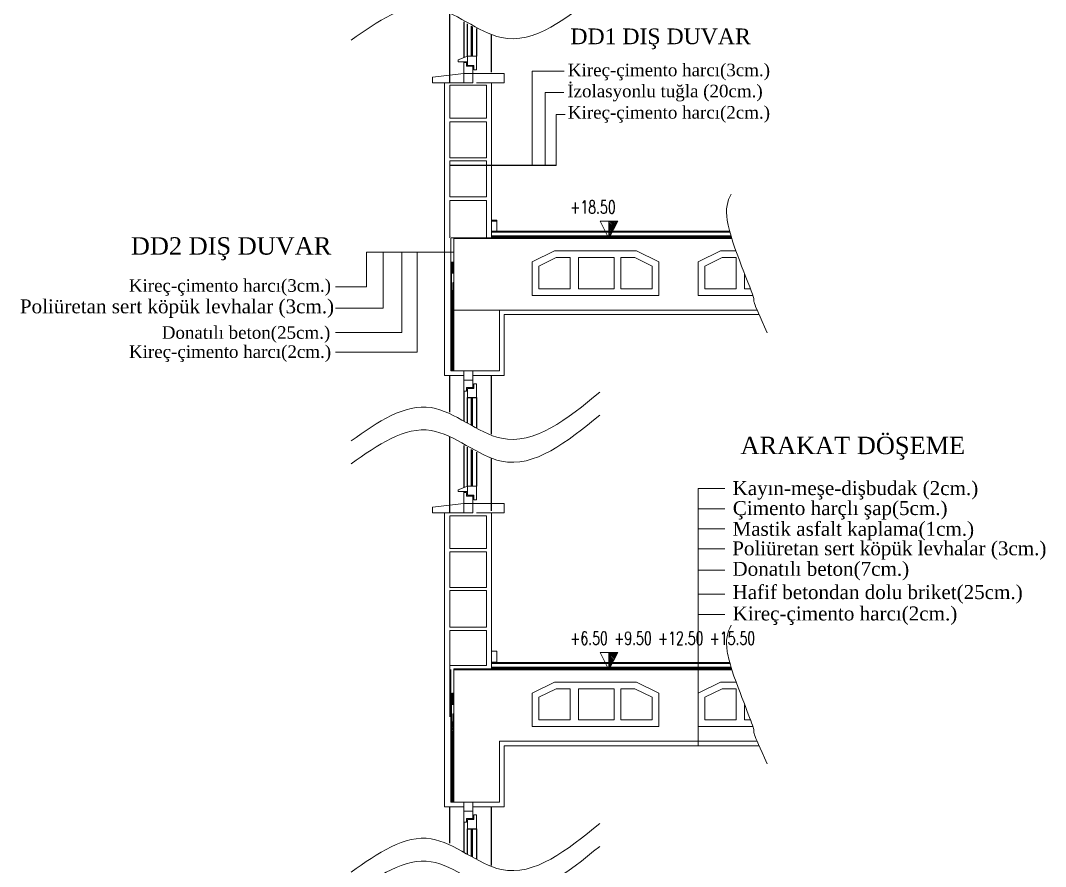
# Model space of a CAD drawing. Header units: millimetres. Extents: x -16104 to 67872, y -88009 to 12107.
# Drawn here: x 66362 to 67097, y 10292 to 10898 of the extents above; entities that cross this region are included whole.
import ezdxf
from ezdxf.enums import TextEntityAlignment as Align

# ---------------------------------------------------------------- set-up
doc = ezdxf.new("R2010")
doc.units = ezdxf.units.MM
doc.layers.get('0').update_dxf_attribs({"color": 241})
for name, color, linetype, lineweight in [('DOĞRAMA', 2, 'Continuous', 5), ('doşeme', 5, 'Continuous', 18), ('kolon', 1, 'Continuous', 5), ('SEMBOL', 21, 'Continuous', 5), ('SIVA', 30, 'Continuous', 5)]:
    doc.layers.add(name, color=color, linetype=linetype, lineweight=lineweight)
doc.styles.add('KOT', font='ROMANS.shx', dxfattribs={"width": 0.7})
doc.styles.add('ÖLÇÜ', font='times.ttf', dxfattribs={"height": 15})

# ---------------------------------------------------------------- blocks, each defined once
blk = doc.blocks.new('*X25')
at = {"color": 0}
for p, q in [((689.511, 500.978), (689.532, 501)), ((689.54, 500.92), (689.621, 501)), ((689.57, 500.861), (689.709, 501)), ((689.599, 500.802), (689.798, 501)), ((689.629, 500.743), (689.886, 501)), ((689.658, 500.684), (689.974, 501)), ((689.688, 500.625), (690, 500.937)), ((689.717, 500.566), (690, 500.849)), ((689.746, 500.507), (690, 500.761)), ((689.776, 500.448), (690, 500.672)), ((689.805, 500.389), (690, 500.584)), ((689.835, 500.33), (690, 500.495)), ((689.864, 500.271), (690, 500.407)), ((689.894, 500.212), (690, 500.319)), ((689.923, 500.153), (690, 500.23)), ((689.953, 500.095), (690, 500.142)), ((689.982, 500.036), (690, 500.053))]:
    blk.add_line(p, q, dxfattribs=at)
blk = doc.blocks.new('KOTBLK07')
for p, q in [((0, 0), (-0.5, 1)), ((-0.5, 1), (0.5, 1)), ((0, 0), (0, 1)), ((0.5, 1), (0, 0)), ((0, 0), (3, 0))]:
    blk.add_line(p, q)
blk.add_blockref('*X25', (-690, -500))
at = {"color": 7, "style": 'KOT'}
blk.add_attdef('TEMIZ', text='', height=1, dxfattribs=at).set_placement((0, 1.218), align=Align.BOTTOM_LEFT)
blk = doc.blocks.new('A$C218D7482')
at = {"layer": 'SEMBOL'}
for p, q in [((0, 15), (10, 20)), ((10, 20), (46.69, 20)), ((56.69, 15), (46.69, 20)), ((0, 0), (0, 15)), ((10.71, 17), (3, 13.15)), ((17, 17), (10.71, 17)), ((17, 3), (17, 17)), ((20.74, 17), (36.69, 17)), ((20.74, 3), (20.74, 17)), ((36.69, 17), (36.69, 3)), ((45.98, 17), (39.69, 17)), ((39.69, 17), (39.69, 3)), ((39.69, 17), (39.69, 3)), ((53.69, 13.15), (45.98, 17)), ((56.69, 0), (56.69, 15)), ((3, 13.15), (3, 3)), ((53.69, 3), (53.69, 13.15)), ((0, 0), (56.69, 0)), ((3, 3), (17, 3)), ((36.69, 3), (20.74, 3)), ((39.69, 3), (53.69, 3))]:
    blk.add_line(p, q, dxfattribs=at)

msp = doc.modelspace()

# ---------------------------------------------------------------- linework, layer by layer
at = {"color": 0, "ltscale": 5}
for p, q in [((66669.97, 10853.71), (66669.97, 10903.89)), ((66682.46, 10872.77), (66682.46, 10896.01)), ((66685.49, 10872.77), (66685.49, 10894.4)), ((66686.01, 10872.77), (66686.01, 10894.12)), ((66689.04, 10892.57), (66689.04, 10872.77)), ((66699.66, 10861.21), (66699.66, 10887.99)), ((66669.97, 10617.53), (66669.97, 10643.78)), ((66699.66, 10601.71), (66699.66, 10643.78)), ((66679.83, 10632.61), (66679.83, 10611.15)), ((66685.49, 10608.11), (66685.49, 10628)), ((66686.01, 10607.84), (66686.01, 10628)), ((66669.97, 10545.61), (66669.97, 10600.1)), ((66682.46, 10564.47), (66682.46, 10592.29)), ((66685.49, 10564.47), (66685.49, 10590.68)), ((66686.01, 10564.47), (66686.01, 10590.4)), ((66689.04, 10588.85), (66689.04, 10564.47)), ((66699.66, 10546.8), (66699.66, 10584.27)), ((66669.97, 10308.32), (66669.97, 10334.57)), ((66699.66, 10292.5), (66699.66, 10334.57)), ((66679.83, 10323.4), (66679.83, 10301.94)), ((66685.49, 10298.9), (66685.49, 10318.79)), ((66686.01, 10298.63), (66686.01, 10318.79))]:
    msp.add_line(p, q, dxfattribs=at)
msp.add_line((66746.13, 10794.47), (66669.97, 10794.47))
for points in [[(66679.83, 10897.43), (66679.83, 10871.72)], [(66682.46, 10609.73), (66682.46, 10628), (66689.04, 10628), (66689.04, 10606.29)], [(66679.83, 10593.71), (66679.83, 10563.42)], [(66682.46, 10300.52), (66682.46, 10318.79), (66689.04, 10318.79), (66689.04, 10297.08)]]:
    msp.add_lwpolyline(points, dxfattribs=at)
at = {"layer": 'DOĞRAMA', "color": 3, "ltscale": 0.02}
for p, q in [((66675.89, 10870.14), (66682.46, 10872.77)), ((66675.89, 10868.83), (66675.89, 10870.14)), ((66682.46, 10868.83), (66675.89, 10868.83)), ((66679.83, 10868.17), (66679.83, 10860.28)), ((66681.8, 10868.17), (66679.83, 10868.17)), ((66681.8, 10868.17), (66681.8, 10865.54)), ((66689.04, 10872.77), (66682.46, 10872.77)), ((66682.46, 10866.2), (66682.46, 10872.77)), ((66689.04, 10862.91), (66689.04, 10872.77)), ((66686.41, 10865.54), (66681.8, 10865.54)), ((66687.07, 10866.2), (66682.46, 10866.2)), ((66686.41, 10860.28), (66686.41, 10865.54)), ((66687.07, 10862.91), (66687.07, 10866.2)), ((66689.04, 10862.91), (66687.07, 10862.91)), ((66699.66, 10747.18), (66870.5, 10747.18)), ((66699.66, 10746.52), (66870.68, 10746.52)), ((66699.66, 10743.89), (66871.43, 10743.89)), ((66699.66, 10743.24), (66871.63, 10743.24)), ((66679.83, 10640.5), (66686.41, 10640.5)), ((66686.41, 10640.5), (66686.41, 10635.24)), ((66681.8, 10632.61), (66681.8, 10635.24)), ((66686.41, 10635.24), (66681.8, 10635.24)), ((66682.46, 10634.58), (66682.46, 10628)), ((66687.07, 10634.58), (66682.46, 10634.58)), ((66687.07, 10637.87), (66687.07, 10634.58)), ((66689.04, 10637.87), (66687.07, 10637.87)), ((66689.04, 10637.87), (66689.04, 10628)), ((66681.8, 10632.61), (66679.83, 10632.61)), ((66689.04, 10628), (66682.46, 10628)), ((66675.89, 10561.84), (66682.46, 10564.47)), ((66675.89, 10560.53), (66675.89, 10561.84)), ((66682.46, 10560.53), (66675.89, 10560.53)), ((66679.83, 10559.87), (66679.83, 10551.98)), ((66681.8, 10559.87), (66679.83, 10559.87)), ((66681.8, 10559.87), (66681.8, 10557.24)), ((66689.04, 10564.47), (66682.46, 10564.47)), ((66682.46, 10557.9), (66682.46, 10564.47)), ((66689.04, 10554.61), (66689.04, 10564.47)), ((66686.41, 10557.24), (66681.8, 10557.24)), ((66687.07, 10557.9), (66682.46, 10557.9)), ((66686.41, 10551.98), (66686.41, 10557.24)), ((66687.07, 10554.61), (66687.07, 10557.9)), ((66689.04, 10554.61), (66687.07, 10554.61)), ((66699.66, 10437.97), (66870.5, 10437.97)), ((66699.66, 10437.31), (66870.68, 10437.31)), ((66699.66, 10434.68), (66871.43, 10434.68)), ((66699.66, 10434.03), (66871.63, 10434.03)), ((66679.83, 10331.29), (66686.41, 10331.29)), ((66681.8, 10323.4), (66681.8, 10326.03)), ((66686.41, 10326.03), (66681.8, 10326.03)), ((66682.46, 10325.37), (66682.46, 10318.79)), ((66687.07, 10325.37), (66682.46, 10325.37)), ((66686.41, 10331.29), (66686.41, 10326.03)), ((66687.07, 10328.66), (66687.07, 10325.37)), ((66689.04, 10328.66), (66687.07, 10328.66)), ((66689.04, 10328.66), (66689.04, 10318.79)), ((66681.8, 10323.4), (66679.83, 10323.4)), ((66689.04, 10318.79), (66682.46, 10318.79))]:
    msp.add_line(p, q, dxfattribs=at)
at = {"layer": 'DOĞRAMA', "ltscale": 0.02}
for p, q in [((66679.83, 10868.83), (66679.83, 10868.17)), ((66686.41, 10865.54), (66686.41, 10866.2)), ((66672.63, 10647.07), (66670.66, 10647.07)), ((66686.41, 10634.58), (66686.41, 10635.24)), ((66679.83, 10560.53), (66679.83, 10559.87)), ((66686.41, 10557.24), (66686.41, 10557.9)), ((66672.63, 10337.86), (66670.66, 10337.86)), ((66686.41, 10325.37), (66686.41, 10326.03))]:
    msp.add_line(p, q, dxfattribs=at)
at = {"layer": 'DOĞRAMA', "color": 3, "ltscale": 0.02}
for points in [[(66679.83, 10860.28), (66686.41, 10860.28), (66686.41, 10853.71), (66679.83, 10853.71)], [(66699.66, 10747.18), (66703.6, 10747.18), (66703.6, 10755.07), (66699.66, 10755.07)], [(66699.66, 10746.52), (66703.6, 10746.52), (66703.6, 10754.41), (66699.66, 10754.41)], [(66679.83, 10640.5), (66686.41, 10640.5), (66686.41, 10647.07), (66679.83, 10647.07)], [(66679.83, 10551.98), (66686.41, 10551.98), (66686.41, 10545.41), (66679.83, 10545.41)], [(66699.66, 10438.22), (66703.6, 10438.22), (66703.6, 10446.11), (66699.66, 10446.11)], [(66679.83, 10331.29), (66686.41, 10331.29), (66686.41, 10337.86), (66679.83, 10337.86)]]:
    msp.add_lwpolyline(points, close=True, dxfattribs=at)
for points in [[(66679.83, 10631.95), (66679.83, 10640.5), (66686.41, 10640.5), (66686.41, 10634.58)], [(66679.83, 10322.74), (66679.83, 10331.29), (66686.41, 10331.29), (66686.41, 10325.37)]]:
    msp.add_lwpolyline(points, dxfattribs=at)
at = {"layer": 'DOĞRAMA', "ltscale": 0.02}
for points in [[(66599.2, 10884.27), (66656.42, 10908.08), (66706.81, 10886.1), (66777.36, 10919.07)], [(66599.2, 10596.93), (66656.42, 10620.75), (66706.81, 10598.77), (66777.36, 10631.74)], [(66599.2, 10580.55), (66656.42, 10604.36), (66706.81, 10582.38), (66777.36, 10615.35)], [(66599.2, 10287.72), (66656.42, 10311.54), (66706.81, 10289.56), (66777.36, 10322.53)], [(66599.2, 10271.34), (66656.42, 10295.15), (66706.81, 10273.17), (66777.36, 10306.14)]]:
    msp.add_spline(points, degree=3, dxfattribs=at)
for points in [[(66672.43, 10720.77), (66672.36, 10720.92), (66672.22, 10721.22), (66671.88, 10720.72), (66671.48, 10720.76), (66670.93, 10720.75), (66670.97, 10721.41), (66671.49, 10721.61), (66671.77, 10721.29), (66672.11, 10721.23), (66672.43, 10721.41), (66672.41, 10721.8), (66672.15, 10722.28), (66671.9, 10721.88), (66671.59, 10721.84), (66671.27, 10721.68), (66671.02, 10722.01), (66671.11, 10722.33), (66671.27, 10722.79), (66671.67, 10722.52), (66671.96, 10722.45), (66672.34, 10722.44), (66672.4, 10722.67), (66672.4, 10722.78)], [(66672.45, 10723.28), (66672.38, 10723.42), (66672.24, 10723.73), (66671.9, 10723.23), (66671.5, 10723.26), (66670.95, 10723.25), (66670.99, 10723.91), (66671.51, 10724.12), (66671.79, 10723.79), (66672.13, 10723.74), (66672.45, 10723.92), (66672.43, 10724.3), (66672.17, 10724.79), (66671.92, 10724.39), (66671.62, 10724.35), (66671.29, 10724.18), (66671.04, 10724.51), (66671.14, 10724.83), (66671.29, 10725.3), (66671.69, 10725.02), (66671.98, 10724.95), (66672.36, 10724.95), (66672.42, 10725.17), (66672.43, 10725.28)], [(66672.43, 10700.62), (66672.36, 10700.77), (66672.22, 10717.07), (66671.88, 10700.57), (66671.48, 10700.61), (66670.93, 10700.6), (66670.97, 10717.25), (66671.49, 10717.46), (66671.77, 10717.14), (66672.11, 10717.08), (66672.43, 10717.26), (66672.41, 10717.64), (66672.15, 10718.13), (66671.9, 10717.73), (66671.59, 10717.69), (66671.27, 10717.53), (66671.02, 10717.86), (66671.11, 10718.18), (66671.27, 10718.64), (66671.67, 10718.37), (66671.96, 10718.29), (66672.34, 10718.29), (66672.4, 10718.51), (66672.4, 10718.63)], [(66672.45, 10718.76), (66672.38, 10718.91), (66672.24, 10719.22), (66671.9, 10718.72), (66671.5, 10718.75), (66670.95, 10718.74), (66670.99, 10719.4), (66671.51, 10719.61), (66671.79, 10719.28), (66672.13, 10719.23), (66672.45, 10719.41), (66672.43, 10719.79), (66672.17, 10720.28), (66671.92, 10719.88), (66671.62, 10719.83), (66671.29, 10719.67), (66671.04, 10720), (66671.14, 10720.32), (66671.29, 10720.78), (66671.69, 10720.51), (66671.98, 10720.44), (66672.36, 10720.44), (66672.42, 10720.66), (66672.43, 10720.77)], [(66672.45, 10698.61), (66672.38, 10698.76), (66672.24, 10699.06), (66671.9, 10698.57), (66671.5, 10698.6), (66670.95, 10698.59), (66670.99, 10699.25), (66671.51, 10699.46), (66671.79, 10699.13), (66672.13, 10699.07), (66672.45, 10699.25), (66672.43, 10699.64), (66672.17, 10700.12), (66671.92, 10699.72), (66671.62, 10699.68), (66671.29, 10699.52), (66671.04, 10699.85), (66671.14, 10700.17), (66671.29, 10700.63), (66671.69, 10700.36), (66671.98, 10700.29), (66672.36, 10700.28), (66672.42, 10700.51), (66672.43, 10700.62)], [(66672.43, 10696.05), (66672.36, 10696.2), (66672.22, 10696.5), (66671.88, 10696), (66671.48, 10696.04), (66670.93, 10696.03), (66670.97, 10696.69), (66671.49, 10696.89), (66671.77, 10696.57), (66672.11, 10696.51), (66672.43, 10696.69), (66672.41, 10697.07), (66672.15, 10697.56), (66671.9, 10697.16), (66671.59, 10697.12), (66671.27, 10696.96), (66671.02, 10697.29), (66671.11, 10697.61), (66671.27, 10698.07), (66671.67, 10697.8), (66671.96, 10697.73), (66672.34, 10697.72), (66672.4, 10697.95), (66672.4, 10698.06)], [(66672.43, 10691.9), (66672.36, 10692.04), (66672.22, 10692.35), (66671.88, 10691.85), (66671.48, 10691.88), (66670.93, 10691.88), (66670.97, 10692.53), (66671.49, 10692.74), (66671.77, 10692.42), (66672.11, 10692.36), (66672.43, 10692.54), (66672.41, 10692.92), (66672.15, 10693.41), (66671.9, 10693.01), (66671.59, 10692.97), (66671.27, 10692.81), (66671.02, 10693.14), (66671.11, 10693.45), (66671.27, 10693.92), (66671.67, 10693.65), (66671.96, 10693.57), (66672.34, 10693.57), (66672.4, 10693.79), (66672.4, 10693.9)], [(66672.45, 10694.04), (66672.38, 10694.19), (66672.24, 10694.49), (66671.9, 10694), (66671.5, 10694.03), (66670.95, 10694.02), (66670.99, 10694.68), (66671.51, 10694.89), (66671.79, 10694.56), (66672.13, 10694.5), (66672.45, 10694.69), (66672.43, 10695.07), (66672.17, 10695.56), (66671.92, 10695.15), (66671.62, 10695.11), (66671.29, 10694.95), (66671.04, 10695.28), (66671.14, 10695.6), (66671.29, 10696.06), (66671.69, 10695.79), (66671.98, 10695.72), (66672.36, 10695.71), (66672.42, 10695.94), (66672.43, 10696.05)], [(66672.45, 10689.89), (66672.38, 10690.04), (66672.24, 10690.34), (66671.9, 10689.84), (66671.5, 10689.88), (66670.95, 10689.87), (66670.99, 10690.53), (66671.51, 10690.73), (66671.79, 10690.41), (66672.13, 10690.35), (66672.45, 10690.53), (66672.43, 10690.92), (66672.17, 10691.4), (66671.92, 10691), (66671.62, 10690.96), (66671.29, 10690.8), (66671.04, 10691.13), (66671.14, 10691.45), (66671.29, 10691.91), (66671.69, 10691.64), (66671.98, 10691.57), (66672.36, 10691.56), (66672.42, 10691.79), (66672.43, 10691.9)], [(66672.43, 10687.49), (66672.36, 10687.64), (66672.22, 10687.94), (66671.88, 10687.45), (66671.48, 10687.48), (66670.93, 10687.47), (66670.97, 10688.13), (66671.49, 10688.34), (66671.77, 10688.01), (66672.11, 10687.95), (66672.43, 10688.13), (66672.41, 10688.52), (66672.15, 10689), (66671.9, 10688.6), (66671.59, 10688.56), (66671.27, 10688.4), (66671.02, 10688.73), (66671.11, 10689.05), (66671.27, 10689.51), (66671.67, 10689.24), (66671.96, 10689.17), (66672.34, 10689.16), (66672.4, 10689.39), (66672.4, 10689.5)], [(66672.43, 10683.34), (66672.36, 10683.49), (66672.22, 10683.79), (66671.88, 10683.29), (66671.48, 10683.33), (66670.93, 10683.32), (66670.97, 10683.98), (66671.49, 10684.18), (66671.77, 10683.86), (66672.11, 10683.8), (66672.43, 10683.98), (66672.41, 10684.36), (66672.15, 10684.85), (66671.9, 10684.45), (66671.59, 10684.41), (66671.27, 10684.25), (66671.02, 10684.58), (66671.11, 10684.9), (66671.27, 10685.36), (66671.67, 10685.09), (66671.96, 10685.02), (66672.34, 10685.01), (66672.4, 10685.24), (66672.4, 10685.35)], [(66672.45, 10685.49), (66672.38, 10685.63), (66672.24, 10685.94), (66671.9, 10685.44), (66671.5, 10685.47), (66670.95, 10685.46), (66670.99, 10686.12), (66671.51, 10686.33), (66671.79, 10686), (66672.13, 10685.95), (66672.45, 10686.13), (66672.43, 10686.51), (66672.17, 10687), (66671.92, 10686.6), (66671.62, 10686.56), (66671.29, 10686.39), (66671.04, 10686.72), (66671.14, 10687.04), (66671.29, 10687.51), (66671.69, 10687.23), (66671.98, 10687.16), (66672.36, 10687.16), (66672.42, 10687.38), (66672.43, 10687.49)], [(66672.43, 10678.9), (66672.36, 10679.05), (66672.22, 10679.35), (66671.88, 10678.85), (66671.48, 10678.89), (66670.93, 10678.88), (66670.97, 10679.54), (66671.49, 10679.74), (66671.77, 10679.42), (66672.11, 10679.36), (66672.43, 10679.54), (66672.41, 10679.93), (66672.15, 10680.41), (66671.9, 10680.01), (66671.59, 10679.97), (66671.27, 10679.81), (66671.02, 10680.14), (66671.11, 10680.46), (66671.27, 10680.92), (66671.67, 10680.65), (66671.96, 10680.58), (66672.34, 10680.57), (66672.4, 10680.8), (66672.4, 10680.91)], [(66672.45, 10681.33), (66672.38, 10681.48), (66672.24, 10681.78), (66671.9, 10681.29), (66671.5, 10681.32), (66670.95, 10681.31), (66670.99, 10681.97), (66671.51, 10682.18), (66671.79, 10681.85), (66672.13, 10681.79), (66672.45, 10681.97), (66672.43, 10682.36), (66672.17, 10682.85), (66671.92, 10682.44), (66671.62, 10682.4), (66671.29, 10682.24), (66671.04, 10682.57), (66671.14, 10682.89), (66671.29, 10683.35), (66671.69, 10683.08), (66671.98, 10683.01), (66672.36, 10683), (66672.42, 10683.23), (66672.43, 10683.34)], [(66672.45, 10676.89), (66672.38, 10677.04), (66672.24, 10677.34), (66671.9, 10676.85), (66671.5, 10676.88), (66670.95, 10676.87), (66670.99, 10677.53), (66671.51, 10677.74), (66671.79, 10677.41), (66672.13, 10677.35), (66672.45, 10677.54), (66672.43, 10677.92), (66672.17, 10678.41), (66671.92, 10678.01), (66671.62, 10677.96), (66671.29, 10677.8), (66671.04, 10678.13), (66671.14, 10678.45), (66671.29, 10678.91), (66671.69, 10678.64), (66671.98, 10678.57), (66672.36, 10678.57), (66672.42, 10678.79), (66672.43, 10678.9)], [(66672.43, 10674.75), (66672.36, 10674.89), (66672.22, 10675.2), (66671.88, 10674.7), (66671.48, 10674.73), (66670.93, 10674.73), (66670.97, 10675.38), (66671.49, 10675.59), (66671.77, 10675.27), (66672.11, 10675.21), (66672.43, 10675.39), (66672.41, 10675.77), (66672.15, 10676.26), (66671.9, 10675.86), (66671.59, 10675.82), (66671.27, 10675.66), (66671.02, 10675.99), (66671.11, 10676.31), (66671.27, 10676.77), (66671.67, 10676.5), (66671.96, 10676.42), (66672.34, 10676.42), (66672.4, 10676.64), (66672.4, 10676.75)], [(66672.43, 10670.41), (66672.36, 10670.55), (66672.22, 10670.86), (66671.88, 10670.36), (66671.48, 10670.39), (66670.93, 10670.38), (66670.97, 10671.04), (66671.49, 10671.25), (66671.77, 10670.92), (66672.11, 10670.87), (66672.43, 10671.05), (66672.41, 10671.43), (66672.15, 10671.92), (66671.9, 10671.52), (66671.59, 10671.48), (66671.27, 10671.32), (66671.02, 10671.64), (66671.11, 10671.96), (66671.27, 10672.43), (66671.67, 10672.16), (66671.96, 10672.08), (66672.34, 10672.08), (66672.4, 10672.3), (66672.4, 10672.41)], [(66672.45, 10672.74), (66672.38, 10672.89), (66672.24, 10673.19), (66671.9, 10672.7), (66671.5, 10672.73), (66670.95, 10672.72), (66670.99, 10673.38), (66671.51, 10673.59), (66671.79, 10673.26), (66672.13, 10673.2), (66672.45, 10673.38), (66672.43, 10673.77), (66672.17, 10674.25), (66671.92, 10673.85), (66671.62, 10673.81), (66671.29, 10673.65), (66671.04, 10673.98), (66671.14, 10674.3), (66671.29, 10674.76), (66671.69, 10674.49), (66671.98, 10674.42), (66672.36, 10674.41), (66672.42, 10674.64), (66672.43, 10674.75)], [(66672.45, 10668.4), (66672.38, 10668.55), (66672.24, 10668.85), (66671.9, 10668.35), (66671.5, 10668.39), (66670.95, 10668.38), (66670.99, 10669.04), (66671.51, 10669.24), (66671.79, 10668.92), (66672.13, 10668.86), (66672.45, 10669.04), (66672.43, 10669.43), (66672.17, 10669.91), (66671.92, 10669.51), (66671.62, 10669.47), (66671.29, 10669.31), (66671.04, 10669.64), (66671.14, 10669.96), (66671.29, 10670.42), (66671.69, 10670.15), (66671.98, 10670.08), (66672.36, 10670.07), (66672.42, 10670.3), (66672.43, 10670.41)], [(66672.43, 10666.25), (66672.36, 10666.4), (66672.22, 10666.7), (66671.88, 10666.21), (66671.48, 10666.24), (66670.93, 10666.23), (66670.97, 10666.89), (66671.49, 10667.1), (66671.77, 10666.77), (66672.11, 10666.72), (66672.43, 10666.9), (66672.41, 10667.28), (66672.15, 10667.77), (66671.9, 10667.37), (66671.59, 10667.32), (66671.27, 10667.16), (66671.02, 10667.49), (66671.11, 10667.81), (66671.27, 10668.27), (66671.67, 10668), (66671.96, 10667.93), (66672.34, 10667.93), (66672.4, 10668.15), (66672.4, 10668.26)], [(66672.43, 10661.91), (66672.36, 10662.06), (66672.22, 10662.36), (66671.88, 10661.87), (66671.48, 10661.9), (66670.93, 10661.89), (66670.97, 10662.55), (66671.49, 10662.76), (66671.77, 10662.43), (66672.11, 10662.37), (66672.43, 10662.55), (66672.41, 10662.94), (66672.15, 10663.43), (66671.9, 10663.02), (66671.59, 10662.98), (66671.27, 10662.82), (66671.02, 10663.15), (66671.11, 10663.47), (66671.27, 10663.93), (66671.67, 10663.66), (66671.96, 10663.59), (66672.34, 10663.58), (66672.4, 10663.81), (66672.4, 10663.92)], [(66672.45, 10664.25), (66672.38, 10664.39), (66672.24, 10664.7), (66671.9, 10664.2), (66671.5, 10664.23), (66670.95, 10664.23), (66670.99, 10664.88), (66671.51, 10665.09), (66671.79, 10664.77), (66672.13, 10664.71), (66672.45, 10664.89), (66672.43, 10665.27), (66672.17, 10665.76), (66671.92, 10665.36), (66671.62, 10665.32), (66671.29, 10665.16), (66671.04, 10665.49), (66671.14, 10665.8), (66671.29, 10666.27), (66671.69, 10666), (66671.98, 10665.92), (66672.36, 10665.92), (66672.42, 10666.14), (66672.43, 10666.25)], [(66672.43, 10657.76), (66672.36, 10657.91), (66672.22, 10658.21), (66671.88, 10657.71), (66671.48, 10657.75), (66670.93, 10657.74), (66670.97, 10658.4), (66671.49, 10658.6), (66671.77, 10658.28), (66672.11, 10658.22), (66672.43, 10658.4), (66672.41, 10658.79), (66672.15, 10659.27), (66671.9, 10658.87), (66671.59, 10658.83), (66671.27, 10658.67), (66671.02, 10659), (66671.11, 10659.32), (66671.27, 10659.78), (66671.67, 10659.51), (66671.96, 10659.44), (66672.34, 10659.43), (66672.4, 10659.66), (66672.4, 10659.77)], [(66672.43, 10653.49), (66672.36, 10653.64), (66672.22, 10653.94), (66671.88, 10653.45), (66671.48, 10653.48), (66670.93, 10653.47), (66670.97, 10654.13), (66671.49, 10654.34), (66671.77, 10654.01), (66672.11, 10653.95), (66672.43, 10654.13), (66672.41, 10654.52), (66672.15, 10655), (66671.9, 10654.6), (66671.59, 10654.56), (66671.27, 10654.4), (66671.02, 10654.73), (66671.11, 10655.05), (66671.27, 10655.51), (66671.67, 10655.24), (66671.96, 10655.17), (66672.34, 10655.16), (66672.4, 10655.39), (66672.4, 10655.5)], [(66672.45, 10659.91), (66672.38, 10660.05), (66672.24, 10660.36), (66671.9, 10659.86), (66671.5, 10659.89), (66670.95, 10659.88), (66670.99, 10660.54), (66671.51, 10660.75), (66671.79, 10660.42), (66672.13, 10660.37), (66672.45, 10660.55), (66672.43, 10660.93), (66672.17, 10661.42), (66671.92, 10661.02), (66671.62, 10660.98), (66671.29, 10660.82), (66671.04, 10661.14), (66671.14, 10661.46), (66671.29, 10661.93), (66671.69, 10661.66), (66671.98, 10661.58), (66672.36, 10661.58), (66672.42, 10661.8), (66672.43, 10661.91)], [(66672.45, 10655.75), (66672.38, 10655.9), (66672.24, 10656.2), (66671.9, 10655.71), (66671.5, 10655.74), (66670.95, 10655.73), (66670.99, 10656.39), (66671.51, 10656.6), (66671.79, 10656.27), (66672.13, 10656.21), (66672.45, 10656.4), (66672.43, 10656.78), (66672.17, 10657.27), (66671.92, 10656.87), (66671.62, 10656.82), (66671.29, 10656.66), (66671.04, 10656.99), (66671.14, 10657.31), (66671.29, 10657.77), (66671.69, 10657.5), (66671.98, 10657.43), (66672.36, 10657.43), (66672.42, 10657.65), (66672.43, 10657.76)], [(66672.43, 10649.34), (66672.36, 10649.49), (66672.22, 10649.79), (66671.88, 10649.29), (66671.48, 10649.33), (66670.93, 10649.32), (66670.97, 10649.98), (66671.49, 10650.18), (66671.77, 10649.86), (66672.11, 10649.8), (66672.43, 10649.98), (66672.41, 10650.36), (66672.15, 10650.85), (66671.9, 10650.45), (66671.59, 10650.41), (66671.27, 10650.25), (66671.02, 10650.58), (66671.11, 10650.9), (66671.27, 10651.36), (66671.67, 10651.09), (66671.96, 10651.02), (66672.34, 10651.01), (66672.4, 10651.23), (66672.4, 10651.35)], [(66672.45, 10651.49), (66672.38, 10651.63), (66672.24, 10651.94), (66671.9, 10651.44), (66671.5, 10651.47), (66670.95, 10651.46), (66670.99, 10652.12), (66671.51, 10652.33), (66671.79, 10652), (66672.13, 10651.95), (66672.45, 10652.13), (66672.43, 10652.51), (66672.17, 10653), (66671.92, 10652.6), (66671.62, 10652.56), (66671.29, 10652.39), (66671.04, 10652.72), (66671.14, 10653.04), (66671.29, 10653.51), (66671.69, 10653.23), (66671.98, 10653.16), (66672.36, 10653.16), (66672.42, 10653.38), (66672.43, 10653.49)], [(66672.45, 10647.33), (66672.38, 10647.48), (66672.24, 10647.78), (66671.9, 10647.29), (66671.5, 10647.32), (66670.95, 10647.31), (66670.99, 10647.97), (66671.51, 10648.18), (66671.79, 10647.85), (66672.13, 10647.79), (66672.45, 10647.97), (66672.43, 10648.36), (66672.17, 10648.85), (66671.92, 10648.44), (66671.62, 10648.4), (66671.29, 10648.24), (66671.04, 10648.57), (66671.14, 10648.89), (66671.29, 10649.35), (66671.69, 10649.08), (66671.98, 10649.01), (66672.36, 10649), (66672.42, 10649.23), (66672.43, 10649.34)], [(66672.43, 10411.56), (66672.36, 10411.71), (66672.22, 10412.01), (66671.88, 10411.52), (66671.48, 10411.55), (66670.93, 10411.54), (66670.97, 10412.2), (66671.49, 10412.4), (66671.77, 10412.08), (66672.11, 10412.02), (66672.43, 10412.2), (66672.41, 10412.59), (66672.15, 10413.07), (66671.9, 10412.67), (66671.59, 10412.63), (66671.27, 10412.47), (66671.02, 10412.8), (66671.11, 10413.12), (66671.27, 10413.58), (66671.67, 10413.31), (66671.96, 10413.24), (66672.34, 10413.23), (66672.4, 10413.46), (66672.4, 10413.57)], [(66672.45, 10414.07), (66672.38, 10414.21), (66672.24, 10414.52), (66671.9, 10414.02), (66671.5, 10414.05), (66670.95, 10414.04), (66670.99, 10414.7), (66671.51, 10414.91), (66671.79, 10414.58), (66672.13, 10414.53), (66672.45, 10414.71), (66672.43, 10415.09), (66672.17, 10415.58), (66671.92, 10415.18), (66671.62, 10415.14), (66671.29, 10414.97), (66671.04, 10415.3), (66671.14, 10415.62), (66671.29, 10416.09), (66671.69, 10415.82), (66671.98, 10415.74), (66672.36, 10415.74), (66672.42, 10415.96), (66672.43, 10416.07)], [(66672.43, 10391.41), (66672.36, 10391.56), (66672.22, 10407.86), (66671.88, 10391.36), (66671.48, 10391.4), (66670.93, 10391.39), (66670.97, 10408.05), (66671.49, 10408.25), (66671.77, 10407.93), (66672.11, 10407.87), (66672.43, 10408.05), (66672.41, 10408.43), (66672.15, 10408.92), (66671.9, 10408.52), (66671.59, 10408.48), (66671.27, 10408.32), (66671.02, 10408.65), (66671.11, 10408.97), (66671.27, 10409.43), (66671.67, 10409.16), (66671.96, 10409.08), (66672.34, 10409.08), (66672.4, 10409.3), (66672.4, 10409.42)], [(66672.45, 10409.55), (66672.38, 10409.7), (66672.24, 10410.01), (66671.9, 10409.51), (66671.5, 10409.54), (66670.95, 10409.53), (66670.99, 10410.19), (66671.51, 10410.4), (66671.79, 10410.07), (66672.13, 10410.02), (66672.45, 10410.2), (66672.43, 10410.58), (66672.17, 10411.07), (66671.92, 10410.67), (66671.62, 10410.62), (66671.29, 10410.46), (66671.04, 10410.79), (66671.14, 10411.11), (66671.29, 10411.58), (66671.69, 10411.3), (66671.98, 10411.23), (66672.36, 10411.23), (66672.42, 10411.45), (66672.43, 10411.56)], [(66672.45, 10389.4), (66672.38, 10389.55), (66672.24, 10389.85), (66671.9, 10389.36), (66671.5, 10389.39), (66670.95, 10389.38), (66670.99, 10390.04), (66671.51, 10390.25), (66671.79, 10389.92), (66672.13, 10389.86), (66672.45, 10390.04), (66672.43, 10390.43), (66672.17, 10390.92), (66671.92, 10390.51), (66671.62, 10390.47), (66671.29, 10390.31), (66671.04, 10390.64), (66671.14, 10390.96), (66671.29, 10391.42), (66671.69, 10391.15), (66671.98, 10391.08), (66672.36, 10391.07), (66672.42, 10391.3), (66672.43, 10391.41)], [(66672.43, 10386.84), (66672.36, 10386.99), (66672.22, 10387.29), (66671.88, 10386.79), (66671.48, 10386.83), (66670.93, 10386.82), (66670.97, 10387.48), (66671.49, 10387.68), (66671.77, 10387.36), (66672.11, 10387.3), (66672.43, 10387.48), (66672.41, 10387.87), (66672.15, 10388.35), (66671.9, 10387.95), (66671.59, 10387.91), (66671.27, 10387.75), (66671.02, 10388.08), (66671.11, 10388.4), (66671.27, 10388.86), (66671.67, 10388.59), (66671.96, 10388.52), (66672.34, 10388.51), (66672.4, 10388.74), (66672.4, 10388.85)], [(66672.43, 10382.69), (66672.36, 10382.83), (66672.22, 10383.14), (66671.88, 10382.64), (66671.48, 10382.67), (66670.93, 10382.67), (66670.97, 10383.32), (66671.49, 10383.53), (66671.77, 10383.21), (66672.11, 10383.15), (66672.43, 10383.33), (66672.41, 10383.71), (66672.15, 10384.2), (66671.9, 10383.8), (66671.59, 10383.76), (66671.27, 10383.6), (66671.02, 10383.93), (66671.11, 10384.24), (66671.27, 10384.71), (66671.67, 10384.44), (66671.96, 10384.36), (66672.34, 10384.36), (66672.4, 10384.58), (66672.4, 10384.69)], [(66672.45, 10384.83), (66672.38, 10384.98), (66672.24, 10385.28), (66671.9, 10384.79), (66671.5, 10384.82), (66670.95, 10384.81), (66670.99, 10385.47), (66671.51, 10385.68), (66671.79, 10385.35), (66672.13, 10385.29), (66672.45, 10385.48), (66672.43, 10385.86), (66672.17, 10386.35), (66671.92, 10385.95), (66671.62, 10385.9), (66671.29, 10385.74), (66671.04, 10386.07), (66671.14, 10386.39), (66671.29, 10386.85), (66671.69, 10386.58), (66671.98, 10386.51), (66672.36, 10386.51), (66672.42, 10386.73), (66672.43, 10386.84)], [(66672.43, 10378.28), (66672.36, 10378.43), (66672.22, 10378.73), (66671.88, 10378.24), (66671.48, 10378.27), (66670.93, 10378.26), (66670.97, 10378.92), (66671.49, 10379.13), (66671.77, 10378.8), (66672.11, 10378.74), (66672.43, 10378.92), (66672.41, 10379.31), (66672.15, 10379.79), (66671.9, 10379.39), (66671.59, 10379.35), (66671.27, 10379.19), (66671.02, 10379.52), (66671.11, 10379.84), (66671.27, 10380.3), (66671.67, 10380.03), (66671.96, 10379.96), (66672.34, 10379.95), (66672.4, 10380.18), (66672.4, 10380.29)], [(66672.43, 10374.13), (66672.36, 10374.28), (66672.22, 10374.58), (66671.88, 10374.08), (66671.48, 10374.12), (66670.93, 10374.11), (66670.97, 10374.77), (66671.49, 10374.97), (66671.77, 10374.65), (66672.11, 10374.59), (66672.43, 10374.77), (66672.41, 10375.15), (66672.15, 10375.64), (66671.9, 10375.24), (66671.59, 10375.2), (66671.27, 10375.04), (66671.02, 10375.37), (66671.11, 10375.69), (66671.27, 10376.15), (66671.67, 10375.88), (66671.96, 10375.81), (66672.34, 10375.8), (66672.4, 10376.03), (66672.4, 10376.14)], [(66672.45, 10380.68), (66672.38, 10380.83), (66672.24, 10381.13), (66671.9, 10380.64), (66671.5, 10380.67), (66670.95, 10380.66), (66670.99, 10381.32), (66671.51, 10381.53), (66671.79, 10381.2), (66672.13, 10381.14), (66672.45, 10381.32), (66672.43, 10381.71), (66672.17, 10382.19), (66671.92, 10381.79), (66671.62, 10381.75), (66671.29, 10381.59), (66671.04, 10381.92), (66671.14, 10382.24), (66671.29, 10382.7), (66671.69, 10382.43), (66671.98, 10382.36), (66672.36, 10382.35), (66672.42, 10382.58), (66672.43, 10382.69)], [(66672.45, 10376.28), (66672.38, 10376.42), (66672.24, 10376.73), (66671.9, 10376.23), (66671.5, 10376.26), (66670.95, 10376.25), (66670.99, 10376.91), (66671.51, 10377.12), (66671.79, 10376.79), (66672.13, 10376.74), (66672.45, 10376.92), (66672.43, 10377.3), (66672.17, 10377.79), (66671.92, 10377.39), (66671.62, 10377.35), (66671.29, 10377.18), (66671.04, 10377.51), (66671.14, 10377.83), (66671.29, 10378.3), (66671.69, 10378.02), (66671.98, 10377.95), (66672.36, 10377.95), (66672.42, 10378.17), (66672.43, 10378.28)], [(66672.43, 10369.69), (66672.36, 10369.84), (66672.22, 10370.14), (66671.88, 10369.64), (66671.48, 10369.68), (66670.93, 10369.67), (66670.97, 10370.33), (66671.49, 10370.53), (66671.77, 10370.21), (66672.11, 10370.15), (66672.43, 10370.33), (66672.41, 10370.72), (66672.15, 10371.2), (66671.9, 10370.8), (66671.59, 10370.76), (66671.27, 10370.6), (66671.02, 10370.93), (66671.11, 10371.25), (66671.27, 10371.71), (66671.67, 10371.44), (66671.96, 10371.37), (66672.34, 10371.36), (66672.4, 10371.59), (66672.4, 10371.7)], [(66672.45, 10372.12), (66672.38, 10372.27), (66672.24, 10372.57), (66671.9, 10372.08), (66671.5, 10372.11), (66670.95, 10372.1), (66670.99, 10372.76), (66671.51, 10372.97), (66671.79, 10372.64), (66672.13, 10372.58), (66672.45, 10372.77), (66672.43, 10373.15), (66672.17, 10373.64), (66671.92, 10373.23), (66671.62, 10373.19), (66671.29, 10373.03), (66671.04, 10373.36), (66671.14, 10373.68), (66671.29, 10374.14), (66671.69, 10373.87), (66671.98, 10373.8), (66672.36, 10373.79), (66672.42, 10374.02), (66672.43, 10374.13)], [(66672.45, 10367.68), (66672.38, 10367.83), (66672.24, 10368.13), (66671.9, 10367.64), (66671.5, 10367.67), (66670.95, 10367.66), (66670.99, 10368.32), (66671.51, 10368.53), (66671.79, 10368.2), (66672.13, 10368.15), (66672.45, 10368.33), (66672.43, 10368.71), (66672.17, 10369.2), (66671.92, 10368.8), (66671.62, 10368.75), (66671.29, 10368.59), (66671.04, 10368.92), (66671.14, 10369.24), (66671.29, 10369.7), (66671.69, 10369.43), (66671.98, 10369.36), (66672.36, 10369.36), (66672.42, 10369.58), (66672.43, 10369.69)], [(66672.43, 10365.54), (66672.36, 10365.68), (66672.22, 10365.99), (66671.88, 10365.49), (66671.48, 10365.52), (66670.93, 10365.52), (66670.97, 10366.17), (66671.49, 10366.38), (66671.77, 10366.06), (66672.11, 10366), (66672.43, 10366.18), (66672.41, 10366.56), (66672.15, 10367.05), (66671.9, 10366.65), (66671.59, 10366.61), (66671.27, 10366.45), (66671.02, 10366.78), (66671.11, 10367.1), (66671.27, 10367.56), (66671.67, 10367.29), (66671.96, 10367.21), (66672.34, 10367.21), (66672.4, 10367.43), (66672.4, 10367.54)], [(66672.43, 10361.2), (66672.36, 10361.34), (66672.22, 10361.65), (66671.88, 10361.15), (66671.48, 10361.18), (66670.93, 10361.17), (66670.97, 10361.83), (66671.49, 10362.04), (66671.77, 10361.72), (66672.11, 10361.66), (66672.43, 10361.84), (66672.41, 10362.22), (66672.15, 10362.71), (66671.9, 10362.31), (66671.59, 10362.27), (66671.27, 10362.11), (66671.02, 10362.43), (66671.11, 10362.75), (66671.27, 10363.22), (66671.67, 10362.95), (66671.96, 10362.87), (66672.34, 10362.87), (66672.4, 10363.09), (66672.4, 10363.2)], [(66672.45, 10363.53), (66672.38, 10363.68), (66672.24, 10363.98), (66671.9, 10363.49), (66671.5, 10363.52), (66670.95, 10363.51), (66670.99, 10364.17), (66671.51, 10364.38), (66671.79, 10364.05), (66672.13, 10363.99), (66672.45, 10364.17), (66672.43, 10364.56), (66672.17, 10365.04), (66671.92, 10364.64), (66671.62, 10364.6), (66671.29, 10364.44), (66671.04, 10364.77), (66671.14, 10365.09), (66671.29, 10365.55), (66671.69, 10365.28), (66671.98, 10365.21), (66672.36, 10365.2), (66672.42, 10365.43), (66672.43, 10365.54)], [(66672.45, 10359.19), (66672.38, 10359.34), (66672.24, 10359.64), (66671.9, 10359.14), (66671.5, 10359.18), (66670.95, 10359.17), (66670.99, 10359.83), (66671.51, 10360.03), (66671.79, 10359.71), (66672.13, 10359.65), (66672.45, 10359.83), (66672.43, 10360.22), (66672.17, 10360.7), (66671.92, 10360.3), (66671.62, 10360.26), (66671.29, 10360.1), (66671.04, 10360.43), (66671.14, 10360.75), (66671.29, 10361.21), (66671.69, 10360.94), (66671.98, 10360.87), (66672.36, 10360.86), (66672.42, 10361.09), (66672.43, 10361.2)], [(66672.43, 10357.04), (66672.36, 10357.19), (66672.22, 10357.5), (66671.88, 10357), (66671.48, 10357.03), (66670.93, 10357.02), (66670.97, 10357.68), (66671.49, 10357.89), (66671.77, 10357.56), (66672.11, 10357.51), (66672.43, 10357.69), (66672.41, 10358.07), (66672.15, 10358.56), (66671.9, 10358.16), (66671.59, 10358.11), (66671.27, 10357.95), (66671.02, 10358.28), (66671.11, 10358.6), (66671.27, 10359.06), (66671.67, 10358.79), (66671.96, 10358.72), (66672.34, 10358.72), (66672.4, 10358.94), (66672.4, 10359.05)], [(66672.43, 10352.7), (66672.36, 10352.85), (66672.22, 10353.15), (66671.88, 10352.66), (66671.48, 10352.69), (66670.93, 10352.68), (66670.97, 10353.34), (66671.49, 10353.55), (66671.77, 10353.22), (66672.11, 10353.16), (66672.43, 10353.34), (66672.41, 10353.73), (66672.15, 10354.22), (66671.9, 10353.81), (66671.59, 10353.77), (66671.27, 10353.61), (66671.02, 10353.94), (66671.11, 10354.26), (66671.27, 10354.72), (66671.67, 10354.45), (66671.96, 10354.38), (66672.34, 10354.37), (66672.4, 10354.6), (66672.4, 10354.71)], [(66672.45, 10355.04), (66672.38, 10355.18), (66672.24, 10355.49), (66671.9, 10354.99), (66671.5, 10355.02), (66670.95, 10355.02), (66670.99, 10355.67), (66671.51, 10355.88), (66671.79, 10355.56), (66672.13, 10355.5), (66672.45, 10355.68), (66672.43, 10356.06), (66672.17, 10356.55), (66671.92, 10356.15), (66671.62, 10356.11), (66671.29, 10355.95), (66671.04, 10356.28), (66671.14, 10356.6), (66671.29, 10357.06), (66671.69, 10356.79), (66671.98, 10356.71), (66672.36, 10356.71), (66672.42, 10356.93), (66672.43, 10357.04)], [(66672.43, 10348.55), (66672.36, 10348.7), (66672.22, 10349), (66671.88, 10348.5), (66671.48, 10348.54), (66670.93, 10348.53), (66670.97, 10349.19), (66671.49, 10349.39), (66671.77, 10349.07), (66672.11, 10349.01), (66672.43, 10349.19), (66672.41, 10349.58), (66672.15, 10350.06), (66671.9, 10349.66), (66671.59, 10349.62), (66671.27, 10349.46), (66671.02, 10349.79), (66671.11, 10350.11), (66671.27, 10350.57), (66671.67, 10350.3), (66671.96, 10350.23), (66672.34, 10350.22), (66672.4, 10350.45), (66672.4, 10350.56)], [(66672.43, 10344.28), (66672.36, 10344.43), (66672.22, 10344.73), (66671.88, 10344.24), (66671.48, 10344.27), (66670.93, 10344.26), (66670.97, 10344.92), (66671.49, 10345.13), (66671.77, 10344.8), (66672.11, 10344.74), (66672.43, 10344.92), (66672.41, 10345.31), (66672.15, 10345.79), (66671.9, 10345.39), (66671.59, 10345.35), (66671.27, 10345.19), (66671.02, 10345.52), (66671.11, 10345.84), (66671.27, 10346.3), (66671.67, 10346.03), (66671.96, 10345.96), (66672.34, 10345.95), (66672.4, 10346.18), (66672.4, 10346.29)], [(66672.45, 10350.7), (66672.38, 10350.84), (66672.24, 10351.15), (66671.9, 10350.65), (66671.5, 10350.68), (66670.95, 10350.67), (66670.99, 10351.33), (66671.51, 10351.54), (66671.79, 10351.21), (66672.13, 10351.16), (66672.45, 10351.34), (66672.43, 10351.72), (66672.17, 10352.21), (66671.92, 10351.81), (66671.62, 10351.77), (66671.29, 10351.61), (66671.04, 10351.93), (66671.14, 10352.25), (66671.29, 10352.72), (66671.69, 10352.45), (66671.98, 10352.37), (66672.36, 10352.37), (66672.42, 10352.59), (66672.43, 10352.7)], [(66672.45, 10346.54), (66672.38, 10346.69), (66672.24, 10346.99), (66671.9, 10346.5), (66671.5, 10346.53), (66670.95, 10346.52), (66670.99, 10347.18), (66671.51, 10347.39), (66671.79, 10347.06), (66672.13, 10347.01), (66672.45, 10347.19), (66672.43, 10347.57), (66672.17, 10348.06), (66671.92, 10347.66), (66671.62, 10347.61), (66671.29, 10347.45), (66671.04, 10347.78), (66671.14, 10348.1), (66671.29, 10348.56), (66671.69, 10348.29), (66671.98, 10348.22), (66672.36, 10348.22), (66672.42, 10348.44), (66672.43, 10348.55)], [(66672.43, 10340.13), (66672.36, 10340.28), (66672.22, 10340.58), (66671.88, 10340.08), (66671.48, 10340.12), (66670.93, 10340.11), (66670.97, 10340.77), (66671.49, 10340.97), (66671.77, 10340.65), (66672.11, 10340.59), (66672.43, 10340.77), (66672.41, 10341.15), (66672.15, 10341.64), (66671.9, 10341.24), (66671.59, 10341.2), (66671.27, 10341.04), (66671.02, 10341.37), (66671.11, 10341.69), (66671.27, 10342.15), (66671.67, 10341.88), (66671.96, 10341.81), (66672.34, 10341.8), (66672.4, 10342.03), (66672.4, 10342.14)], [(66672.45, 10342.28), (66672.38, 10342.42), (66672.24, 10342.73), (66671.9, 10342.23), (66671.5, 10342.26), (66670.95, 10342.25), (66670.99, 10342.91), (66671.51, 10343.12), (66671.79, 10342.79), (66672.13, 10342.74), (66672.45, 10342.92), (66672.43, 10343.3), (66672.17, 10343.79), (66671.92, 10343.39), (66671.62, 10343.35), (66671.29, 10343.18), (66671.04, 10343.51), (66671.14, 10343.83), (66671.29, 10344.3), (66671.69, 10344.02), (66671.98, 10343.95), (66672.36, 10343.95), (66672.42, 10344.17), (66672.43, 10344.28)], [(66672.45, 10338.12), (66672.38, 10338.27), (66672.24, 10338.57), (66671.9, 10338.08), (66671.5, 10338.11), (66670.95, 10338.1), (66670.99, 10338.76), (66671.51, 10338.97), (66671.79, 10338.64), (66672.13, 10338.58), (66672.45, 10338.76), (66672.43, 10339.15), (66672.17, 10339.64), (66671.92, 10339.23), (66671.62, 10339.19), (66671.29, 10339.03), (66671.04, 10339.36), (66671.14, 10339.68), (66671.29, 10340.14), (66671.69, 10339.87), (66671.98, 10339.8), (66672.36, 10339.79), (66672.42, 10340.02), (66672.43, 10340.13)]]:
    msp.add_open_spline(points, degree=3, knots=[0, 0, 0, 0, 0.0070041, 0.014536, 0.0233289, 0.030642, 0.040814, 0.0485784, 0.0568467, 0.0621733, 0.0674053, 0.0753205, 0.0828513, 0.0887338, 0.0948184, 0.1013203, 0.1058547, 0.1145465, 0.1206178, 0.1277639, 0.1348002, 0.1401268, 0.1459681, 0.1459681, 0.1459681, 0.1459681], dxfattribs=at)
at = {"layer": 'doşeme', "color": 4, "ltscale": 0.02}
for p, q in [((66657.38, 10857.65), (66679.83, 10860.28)), ((66657.38, 10853.71), (66657.38, 10857.65)), ((66657.38, 10853.71), (66679.83, 10853.71)), ((66682.5, 10860.28), (66708.9, 10860.28)), ((66689.07, 10853.71), (66708.9, 10853.71)), ((66708.9, 10853.71), (66708.9, 10860.28)), ((66672.63, 10742.58), (66871.83, 10742.58)), ((66699.66, 10741.92), (66872.03, 10741.92)), ((66672.63, 10647.07), (66705.51, 10647.07)), ((66657.38, 10549.35), (66679.83, 10551.98)), ((66682.5, 10551.98), (66708.9, 10551.98)), ((66708.9, 10545.41), (66708.9, 10551.98)), ((66657.38, 10545.41), (66657.38, 10549.35)), ((66657.38, 10545.41), (66679.83, 10545.41)), ((66689.07, 10545.41), (66708.9, 10545.41)), ((66672.63, 10433.37), (66871.83, 10433.37)), ((66699.66, 10432.71), (66872.03, 10432.71)), ((66672.63, 10337.86), (66705.51, 10337.86))]:
    msp.add_line(p, q, dxfattribs=at)
for points in [[(66669.97, 10852.09), (66696.27, 10852.09), (66696.27, 10828.33), (66669.97, 10828.33)], [(66669.97, 10825.76), (66696.27, 10825.76), (66696.27, 10799.95), (66669.97, 10799.95)], [(66669.97, 10797.81), (66696.27, 10797.81), (66696.27, 10771.85), (66669.97, 10771.85)], [(66669.97, 10543.24), (66696.27, 10543.24), (66696.27, 10519.75), (66669.97, 10519.75)], [(66669.97, 10517.46), (66696.27, 10517.46), (66696.27, 10491.68), (66669.97, 10491.68)], [(66669.97, 10489.51), (66696.27, 10489.51), (66696.27, 10463.27), (66669.97, 10463.27)], [(66669.97, 10399.02), (66669.97, 10435.84), (66696.27, 10435.84), (66696.27, 10460.91), (66669.97, 10460.91)]]:
    msp.add_lwpolyline(points, close=True, dxfattribs=at)
msp.add_lwpolyline([(66670.82, 10742.58), (66696.27, 10742.58), (66696.27, 10769.21), (66669.97, 10769.21), (66669.97, 10742.58)], dxfattribs=at)
at = {"layer": 'kolon'}
for p, q in [((66728.8, 10862.02), (66751.81, 10862.02)), ((66728.8, 10794.47), (66728.8, 10862.02)), ((66738.18, 10846.62), (66751.53, 10846.62)), ((66738.18, 10794.47), (66738.18, 10846.62)), ((66746.13, 10831.02), (66752.47, 10831.02)), ((66746.13, 10794.47), (66746.13, 10831.02)), ((66672.63, 10647.07), (66672.63, 10742.58)), ((66672.63, 10741.92), (66872.03, 10741.92)), ((66699.66, 10742.58), (66871.83, 10742.58)), ((66672.63, 10732.35), (66610.12, 10732.35)), ((66610.12, 10732.35), (66610.12, 10707.47)), ((66622.18, 10732.35), (66622.18, 10691.96)), ((66646.34, 10732.35), (66646.34, 10660.58)), ((66610.12, 10707.47), (66587.96, 10707.47)), ((66622.18, 10691.96), (66587.83, 10691.96)), ((66672.63, 10690.72), (66890.12, 10690.72)), ((66705.51, 10647.07), (66705.51, 10690.72)), ((66646.34, 10660.58), (66587.94, 10660.58)), ((66847.83, 10562.7), (66847.83, 10378.22)), ((66867.02, 10562.7), (66847.83, 10562.7)), ((66867.02, 10562.7), (66847.83, 10562.7)), ((66867.02, 10548.27), (66847.83, 10548.27)), ((66867.02, 10548.27), (66847.83, 10548.27)), ((66867.02, 10533.85), (66847.83, 10533.85)), ((66867.02, 10519.42), (66847.83, 10519.42)), ((66867.02, 10504.08), (66847.83, 10504.08)), ((66867.02, 10487.07), (66847.83, 10487.07)), ((66867.02, 10472.32), (66847.83, 10472.32)), ((66672.63, 10337.86), (66672.63, 10433.37)), ((66672.63, 10432.71), (66872.03, 10432.71)), ((66699.66, 10433.37), (66871.83, 10433.37)), ((66705.51, 10337.86), (66705.51, 10381.51)), ((66705.51, 10381.51), (66890.12, 10381.51))]:
    msp.add_line(p, q, dxfattribs=at)
msp.add_lwpolyline([(66635.5, 10732.35), (66635.5, 10674.69), (66587.86, 10674.69)], dxfattribs=at)
at = {"layer": 'SEMBOL'}
for p, q in [((66847.98, 10725.19), (66863.98, 10733.19)), ((66865.11, 10728.39), (66852.78, 10722.22)), ((66863.98, 10733.19), (66874.96, 10733.19)), ((66875.18, 10728.39), (66865.11, 10728.39)), ((66875.18, 10705.99), (66875.18, 10728.39)), ((66847.98, 10701.19), (66847.98, 10725.19)), ((66852.78, 10722.22), (66852.78, 10705.99)), ((66881.17, 10705.99), (66881.17, 10716.83)), ((66847.98, 10701.19), (66887.16, 10701.19)), ((66852.78, 10705.99), (66875.18, 10705.99)), ((66885.44, 10705.99), (66881.17, 10705.99)), ((66847.98, 10415.98), (66863.98, 10423.98)), ((66863.98, 10423.98), (66874.96, 10423.98)), ((66847.98, 10391.98), (66847.98, 10415.98)), ((66865.11, 10419.18), (66852.78, 10413.01)), ((66852.78, 10413.01), (66852.78, 10396.78)), ((66875.18, 10419.18), (66865.11, 10419.18)), ((66875.18, 10396.78), (66875.18, 10419.18)), ((66881.17, 10396.78), (66881.17, 10407.62)), ((66847.98, 10391.98), (66887.16, 10391.98)), ((66852.78, 10396.78), (66875.18, 10396.78)), ((66885.44, 10396.78), (66881.17, 10396.78))]:
    msp.add_line(p, q, dxfattribs=at)
at = {"layer": 'SIVA', "ltscale": 0.02}
for p, q in [((66666.02, 10746.52), (66666.02, 10853.71)), ((66699.66, 10741.92), (66699.66, 10853.71)), ((66666.02, 10747.18), (66666.02, 10747.18)), ((66666.02, 10725.54), (66666.02, 10747.18)), ((66666.02, 10746.52), (66666.02, 10746.52)), ((66670.66, 10743.24), (66670.66, 10743.24)), ((66670.66, 10742.58), (66670.66, 10742.59)), ((66666.02, 10643.78), (66666.02, 10725.54)), ((66666.02, 10725.54), (66666.02, 10725.54)), ((66666.02, 10643.78), (66666.02, 10722.22)), ((66708.8, 10643.78), (66708.8, 10687.43)), ((66708.8, 10687.43), (66891.52, 10687.43)), ((66666.02, 10643.78), (66679.83, 10643.78)), ((66686.41, 10643.78), (66708.8, 10643.78)), ((66666.02, 10416.33), (66666.02, 10545.41)), ((66699.66, 10433.62), (66699.66, 10545.41)), ((66666.02, 10334.57), (66666.02, 10416.33)), ((66666.02, 10416.33), (66666.02, 10416.33)), ((66666.02, 10334.57), (66666.02, 10413.01)), ((66708.8, 10334.57), (66708.8, 10378.22)), ((66708.8, 10378.22), (66891.52, 10378.22)), ((66666.02, 10334.57), (66679.83, 10334.57)), ((66686.41, 10334.57), (66708.8, 10334.57))]:
    msp.add_line(p, q, dxfattribs=at)
for points in [[(66670.66, 10647.07), (66670.66, 10742.29)], [(66670.66, 10337.86), (66670.66, 10433.08)]]:
    msp.add_lwpolyline(points, dxfattribs=at)
for points, knots in [([(66871.44, 10773.9), (66868.72, 10768.62), (66864.65, 10751.7), (66893.13, 10691.36), (66885.91, 10699.33), (66897.36, 10674.44)], [0.170041, 0.170041, 0.170041, 0.170041, 0.3042064, 0.599829, 0.7164103, 0.7164103, 0.7164103, 0.7164103]), ([(66871.44, 10464.69), (66868.72, 10459.41), (66866.85, 10451.66), (66870.55, 10437.48), (66872.03, 10432.71)], [0.170041, 0.170041, 0.170041, 0.170041, 0.3042064, 0.3670362, 0.3670362, 0.3670362, 0.3670362]), ([(66872.03, 10432.71), (66880.4, 10408.67), (66891.37, 10384.09), (66885.91, 10390.12), (66897.36, 10365.23)], [0.4045611, 0.4045611, 0.4045611, 0.4045611, 0.599829, 0.7164103, 0.7164103, 0.7164103, 0.7164103])]:
    msp.add_open_spline(points, degree=3, knots=knots, dxfattribs=at)

# ---------------------------------------------------------------- block references
at = {"layer": 'SEMBOL'}
ref = msp.add_blockref('KOTBLK07', (66783.95, 10741.92), dxfattribs=dict(at, xscale=-12.48000000001048, yscale=12.4800000000032, zscale=12.48))
ref.add_attrib('TEMIZ', '+18.50', dxfattribs={"color": 54, "height": 9.36, "style": 'KOT', "width": 0.7}).set_placement((66756.18, 10757.12), align=Align.BOTTOM_LEFT)
ref = msp.add_blockref('KOTBLK07', (66783.95, 10432.71), dxfattribs=dict(at, xscale=-12.48000000001048, yscale=12.4800000000032, zscale=12.48))
ref.add_attrib('TEMIZ', '+6.50 +9.50 +12.50 +15.50', dxfattribs={"color": 54, "height": 9.36, "style": 'KOT', "width": 0.7}).set_placement((66756.18, 10447.91), align=Align.BOTTOM_LEFT)
at = {"layer": 'SIVA', "xscale": 1.600000000005821, "yscale": 1.600000000005821, "zscale": 1.600000000005821}
for p in [(66728.94, 10701.19), (66728.94, 10391.98)]:
    msp.add_blockref('A$C218D7482', p, dxfattribs=at)

# ---------------------------------------------------------------- texts
at = {"layer": 'kolon', "style": 'ÖLÇÜ'}
for s, height, p in [('DD1 DIŞ DUVAR', 11.25, (66756.3, 10881.38)), ('DD2 DIŞ DUVAR', 12.5, (66441.21, 10730.45)), ('ARAKAT DÖŞEME', 12.5, (66878.27, 10587.39))]:
    msp.add_text(s, height=height, dxfattribs=at).set_placement(p)
at = {"layer": 'kolon', "ltscale": 0.8, "style": 'ÖLÇÜ'}
for s, height, p in [('Kireç-çimento harcı(3cm.)', 9, (66754.49, 10858.38)), ('İzolasyonlu tuğla (20cm.)', 9, (66754.1, 10843.29)), ('Kireç-çimento harcı(2cm.)', 9, (66754.49, 10827.98)), ('Kireç-çimento harcı(3cm.)', 9, (66439.74, 10703.84)), ('Poliüretan sert köpük levhalar (3cm.)', 10, (66361.65, 10688.39)), ('Donatılı beton(25cm.)', 9, (66463.35, 10670.13)), ('Kireç-çimento harcı(2cm.)', 9, (66439.84, 10656.4)), ('Kayın-meşe-dişbudak (2cm.)', 10, (66872.51, 10558.05)), ('Çimento harçlı şap(5cm.)', 10, (66872.73, 10543.72)), ('Mastik asfalt kaplama(1cm.)', 10, (66872.49, 10528.84)), ('Poliüretan sert köpük levhalar (3cm.)', 10, (66872.32, 10514.88)), ('Donatılı beton(7cm.)', 10, (66872.48, 10500.16)), ('Hafif betondan dolu briket(25cm.)', 10, (66872.52, 10483.46)), ('Kireç-çimento harcı(2cm.)', 10, (66872.64, 10468.14))]:
    msp.add_text(s, height=height, dxfattribs=at).set_placement(p)

doc.saveas('drawing.dxf')
